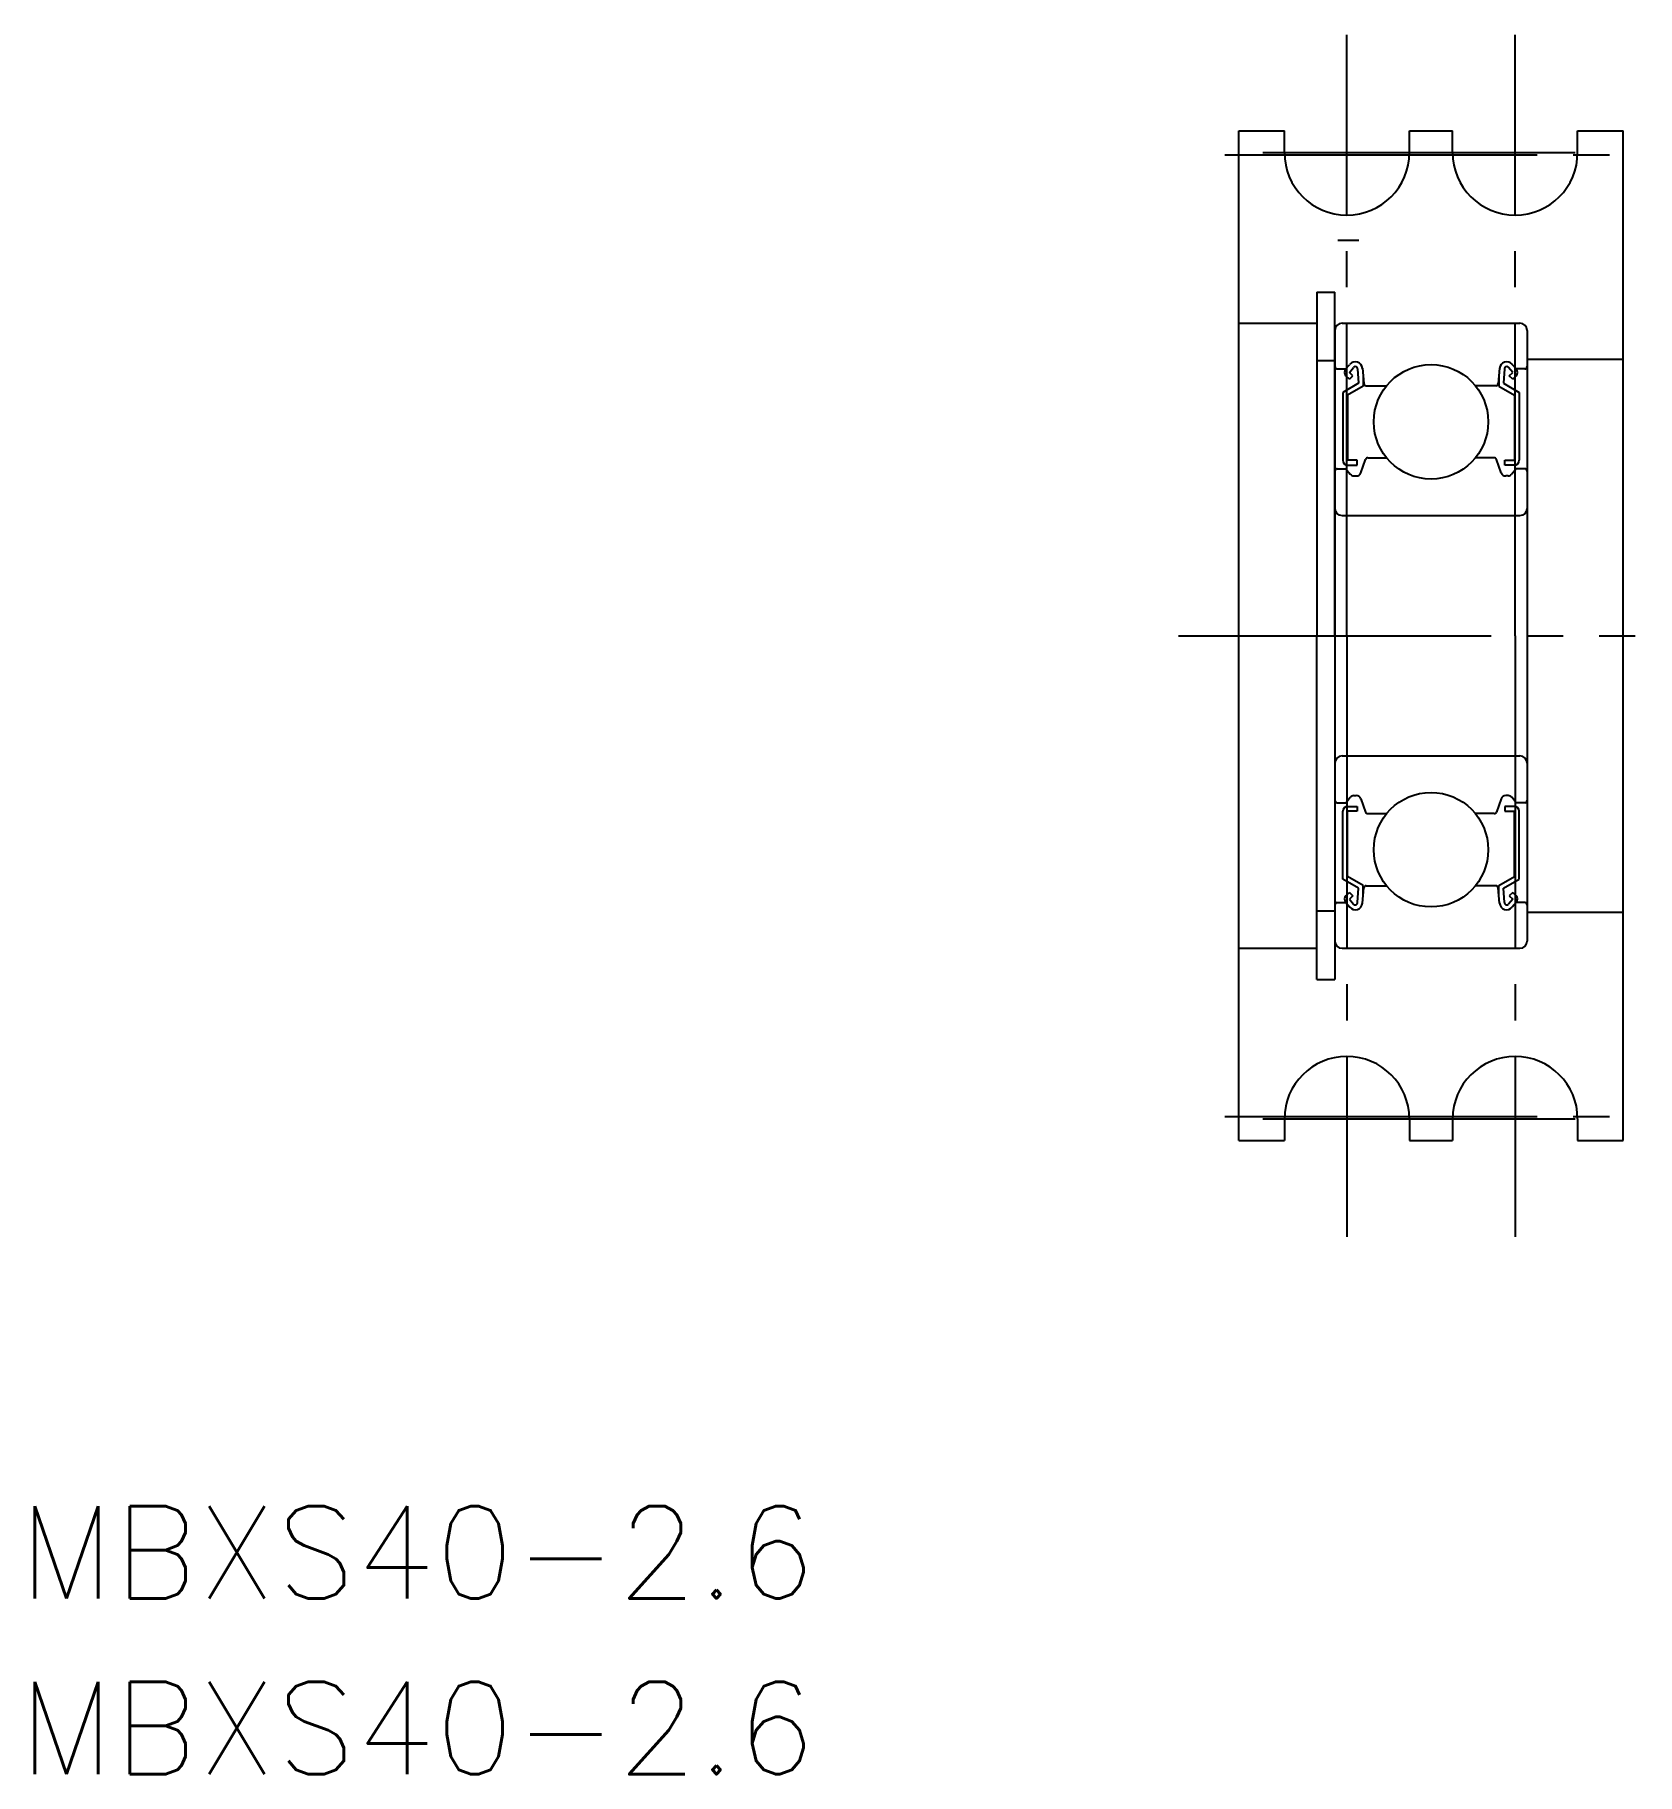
# Model space of a CAD drawing. Extents: x 154.5 to 221.1, y 166.5 to 238.9.
import ezdxf

# ---------------------------------------------------------------- set-up
doc = ezdxf.new("R2010")
doc.units = 0
doc.linetypes.add('CENTER', pattern=[17.5, 13, -1.5, 1.5, -1.5])
doc.layers.get('0').update_dxf_attribs({"linetype": 'CONTINUOUS'})
doc.layers.add('CENTER', color=1, linetype='CENTER')
doc.styles.get("Standard").update_dxf_attribs({"font": 'txt.shx', "bigfont": '@extfont2.shx'})

msp = doc.modelspace()

# ---------------------------------------------------------------- linework, layer by layer
at = {"color": 7, "linetype": 'CONTINUOUS'}
for p, q in [((204.57, 192.851), (204.57, 234.851)), ((204.57, 234.851), (206.47, 234.851)), ((206.47, 233.951), (206.47, 234.851)), ((211.67, 233.951), (211.67, 234.851)), ((211.67, 234.851), (213.47, 234.851)), ((213.47, 233.951), (213.47, 234.851)), ((218.67, 233.951), (218.67, 234.851)), ((218.67, 234.851), (220.57, 234.851)), ((220.57, 192.851), (220.57, 234.851)), ((208.695, 230.301), (209.57, 230.301)), ((207.82, 228.151), (207.82, 213.851)), ((207.82, 228.151), (208.57, 228.151)), ((208.57, 213.851), (208.57, 228.151)), ((204.57, 226.851), (207.82, 226.851)), ((208.57, 226.551), (208.57, 201.151)), ((208.87, 226.851), (216.27, 226.851)), ((216.57, 226.551), (216.57, 201.151)), ((207.82, 225.297), (208.57, 225.297)), ((209.018, 224.938), (209.189, 225.142)), ((216.121, 224.938), (215.95, 225.142)), ((216.57, 225.351), (220.57, 225.351)), ((208.67, 224.951), (209.03, 224.951)), ((209.551, 224.352), (208.901, 223.976)), ((209.172, 224.526), (209.03, 224.668)), ((209.172, 224.809), (209.342, 225.012)), ((209.313, 224.668), (209.172, 224.809)), ((209.172, 224.526), (209.313, 224.668)), ((209.518, 224.953), (209.551, 224.352)), ((209.718, 224.976), (209.773, 224.343)), ((209.751, 224.597), (209.751, 224.236)), ((215.421, 224.976), (215.367, 224.343)), ((215.389, 224.597), (215.389, 224.236)), ((215.621, 224.953), (215.589, 224.352)), ((215.589, 224.352), (216.239, 223.976)), ((215.968, 224.809), (215.798, 225.012)), ((215.827, 224.668), (215.968, 224.809)), ((215.968, 224.526), (215.827, 224.668)), ((215.968, 224.526), (216.109, 224.668)), ((216.47, 224.951), (216.11, 224.951)), ((208.901, 223.976), (208.901, 221.151)), ((209.751, 224.236), (209.101, 223.861)), ((209.101, 223.861), (209.101, 221.151)), ((209.872, 224.251), (210.72, 224.251)), ((215.267, 224.251), (214.419, 224.251)), ((215.389, 224.236), (216.039, 223.861)), ((216.039, 223.861), (216.039, 221.151)), ((216.239, 223.976), (216.239, 221.151)), ((208.67, 220.801), (209.02, 220.801)), ((209.02, 220.801), (209.211, 220.573)), ((209.501, 221.151), (209.101, 221.151)), ((209.101, 220.951), (209.501, 220.951)), ((209.501, 220.951), (209.501, 221.151)), ((209.648, 220.633), (209.85, 221.186)), ((209.944, 221.251), (210.72, 221.251)), ((215.196, 221.251), (214.419, 221.251)), ((215.491, 220.633), (215.29, 221.186)), ((215.639, 221.151), (216.039, 221.151)), ((215.639, 220.951), (215.639, 221.151)), ((216.039, 220.951), (215.639, 220.951)), ((216.12, 220.801), (215.928, 220.573)), ((216.47, 220.801), (216.12, 220.801)), ((209.364, 220.501), (209.461, 220.501)), ((215.775, 220.501), (215.679, 220.501)), ((208.87, 218.851), (216.27, 218.851)), ((207.82, 199.551), (207.82, 213.851)), ((208.57, 213.851), (208.57, 199.551)), ((208.87, 208.851), (216.27, 208.851)), ((209.02, 206.901), (209.211, 207.13)), ((209.364, 207.201), (209.461, 207.201)), ((209.648, 207.07), (209.85, 206.517)), ((215.491, 207.07), (215.29, 206.517)), ((215.775, 207.201), (215.679, 207.201)), ((216.12, 206.901), (215.928, 207.13)), ((208.67, 206.901), (209.02, 206.901)), ((208.901, 203.726), (208.901, 206.551)), ((209.101, 206.751), (209.501, 206.751)), ((209.501, 206.551), (209.101, 206.551)), ((209.101, 203.841), (209.101, 206.551)), ((209.501, 206.751), (209.501, 206.551)), ((209.944, 206.451), (210.72, 206.451)), ((215.196, 206.451), (214.419, 206.451)), ((216.039, 206.751), (215.639, 206.751)), ((215.639, 206.751), (215.639, 206.551)), ((215.639, 206.551), (216.039, 206.551)), ((216.039, 203.841), (216.039, 206.551)), ((216.47, 206.901), (216.12, 206.901)), ((216.239, 203.726), (216.239, 206.551)), ((209.551, 203.351), (208.901, 203.727)), ((209.751, 203.467), (209.101, 203.842)), ((209.518, 202.75), (209.551, 203.351)), ((209.718, 202.727), (209.773, 203.36)), ((209.751, 203.105), (209.751, 203.466)), ((209.872, 203.451), (210.72, 203.451)), ((215.267, 203.451), (214.419, 203.451)), ((215.421, 202.727), (215.367, 203.36)), ((215.389, 203.467), (216.039, 203.842)), ((215.389, 203.105), (215.389, 203.466)), ((215.589, 203.351), (216.239, 203.727)), ((215.621, 202.75), (215.589, 203.351)), ((208.67, 202.751), (209.03, 202.751)), ((209.018, 202.765), (209.189, 202.561)), ((209.172, 203.176), (209.03, 203.035)), ((209.172, 203.176), (209.313, 203.034)), ((209.313, 203.035), (209.172, 202.894)), ((209.172, 202.893), (209.342, 202.691)), ((215.968, 202.893), (215.798, 202.691)), ((215.968, 203.176), (215.827, 203.034)), ((215.827, 203.035), (215.968, 202.894)), ((216.121, 202.765), (215.95, 202.561)), ((215.968, 203.176), (216.109, 203.035)), ((216.47, 202.751), (216.11, 202.751)), ((207.82, 202.406), (208.57, 202.406)), ((216.57, 202.351), (220.57, 202.351)), ((204.57, 200.851), (207.82, 200.851)), ((208.87, 200.851), (216.27, 200.851)), ((207.82, 199.551), (208.57, 199.551)), ((206.47, 193.751), (206.47, 192.851)), ((211.67, 193.751), (211.67, 192.851)), ((213.47, 193.751), (213.47, 192.851)), ((218.67, 193.751), (218.67, 192.851)), ((204.57, 192.851), (206.47, 192.851)), ((211.67, 192.851), (213.47, 192.851)), ((218.67, 192.851), (220.57, 192.851))]:
    msp.add_line(p, q, dxfattribs=at)
for centre in [(212.57, 222.751), (212.57, 204.951)]:
    msp.add_circle(centre, 2.381, dxfattribs=at)
for centre, radius, start, end in [((209.07, 233.951), 2.6, 180, 360), ((216.07, 233.951), 2.6, 180, 360), ((208.87, 226.551), 0.3, 90, 180), ((216.27, 226.551), 0.3, 0, 90), ((208.67, 225.051), 0.1, 180, 270), ((209.419, 224.95), 0.3, 4.93539, 140.13695), ((209.418, 224.947), 0.1, 3.10166, 139.95027), ((215.72, 224.95), 0.3, 39.86305, 175.06461), ((215.721, 224.947), 0.1, 40.04973, 176.89834), ((216.47, 225.051), 0.1, 270, 0), ((209.172, 224.809), 0.2, 140.13695, 225.00202), ((209.872, 224.351), 0.1, 184.93539, 270), ((215.267, 224.351), 0.1, 270, 355.06461), ((215.968, 224.809), 0.2, 314.99798, 39.86305), ((208.67, 220.701), 0.1, 90, 180.81025), ((209.101, 221.151), 0.2, 180, 270), ((209.944, 221.151), 0.1, 90, 159.99156), ((215.196, 221.151), 0.1, 20.00844, 90), ((216.039, 221.151), 0.2, 270, 0), ((216.47, 220.701), 0.1, 359.18975, 90), ((209.364, 220.701), 0.2, 219.97618, 270), ((209.461, 220.701), 0.2, 270, 339.99156), ((215.679, 220.701), 0.2, 200.00844, 270), ((215.775, 220.701), 0.2, 270, 320.02382), ((208.87, 219.151), 0.3, 180, 270), ((216.27, 219.151), 0.3, 270, 0), ((208.87, 208.551), 0.3, 90, 180), ((216.27, 208.551), 0.3, 0, 90), ((208.67, 207.001), 0.1, 179.18975, 270), ((209.364, 207.001), 0.2, 90, 140.02382), ((209.461, 207.001), 0.2, 20.00844, 90), ((215.679, 207.001), 0.2, 90, 159.99156), ((215.775, 207.001), 0.2, 39.97618, 90), ((216.47, 207.001), 0.1, 270, 0.81025), ((209.101, 206.551), 0.2, 90, 180), ((209.944, 206.551), 0.1, 200.00844, 270), ((215.196, 206.551), 0.1, 270, 339.99156), ((216.039, 206.551), 0.2, 0, 90), ((209.872, 203.351), 0.1, 90, 175.06461), ((215.267, 203.351), 0.1, 4.93539, 90), ((208.67, 202.651), 0.1, 90, 180), ((209.172, 202.894), 0.2, 134.99798, 219.86305), ((209.419, 202.753), 0.3, 219.86305, 355.06461), ((209.418, 202.756), 0.1, 220.04973, 356.89834), ((215.72, 202.753), 0.3, 184.93539, 320.13695), ((215.721, 202.756), 0.1, 183.10166, 319.95027), ((215.968, 202.894), 0.2, 320.13695, 45.00202), ((216.47, 202.651), 0.1, 0, 90), ((208.87, 201.151), 0.3, 180, 270), ((216.27, 201.151), 0.3, 270, 0), ((209.07, 193.751), 2.6, 0, 180), ((216.07, 193.751), 2.6, 0, 180)]:
    msp.add_arc(centre, radius, start, end, dxfattribs=at)
at = {"layer": 'CENTER', "color": 1, "linetype": 'CENTER'}
for p, q in [((209.07, 213.851), (209.07, 238.851)), ((216.07, 213.851), (216.07, 238.851)), ((203.99, 233.851), (221.15, 233.851)), ((205.57, 233.951), (219.57, 233.951)), ((202.07, 213.851), (221.07, 213.851)), ((209.07, 213.851), (209.07, 188.851)), ((216.07, 213.851), (216.07, 188.851)), ((203.99, 193.851), (221.15, 193.851)), ((205.57, 193.751), (219.57, 193.751))]:
    msp.add_line(p, q, dxfattribs=at)

# ---------------------------------------------------------------- texts
at = {"color": 7, "linetype": 'CONTINUOUS'}
for p in [(153.818, 173.801), (153.818, 166.491)]:
    msp.add_text('MBXS40-2.6', height=3.8472, dxfattribs=at).set_placement(p)

doc.saveas('drawing.dxf')
